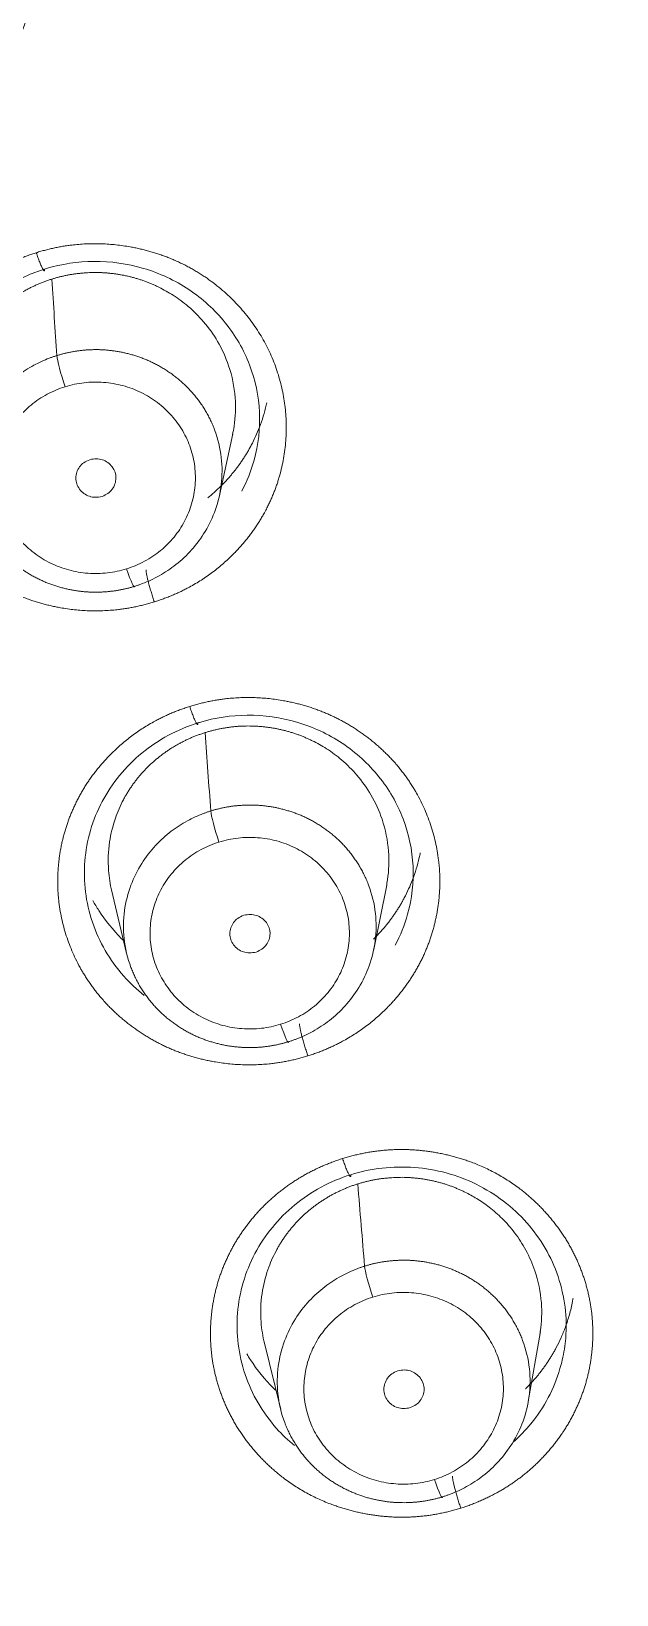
# Model space of a CAD drawing. Extents: x 19821 to 22981, y -91 to 2224.
# Drawn here: x 20754.33 to 20760.9, y 1170.03 to 1187.6 of the extents above; entities that cross this region are included whole.
import ezdxf

# ---------------------------------------------------------------- set-up
doc = ezdxf.new("R2010")
doc.units = 0
doc.header["$LTSCALE"] = 10
doc.header["$MEASUREMENT"] = 0
doc.layers.add('1', color=7, linetype='CONTINUOUS')

msp = doc.modelspace()

# ---------------------------------------------------------------- linework, layer by layer
at = {"layer": '1', "color": 7, "linetype": 'Continuous', "lineweight": 18}
for p, q in [((20756.439, 1182.384), (20756.588, 1183.077)), ((20755.226, 1177.956), (20755.397, 1177.238)), ((20758.173, 1177.286), (20758.318, 1178.009)), ((20759.908, 1172.204), (20760.044, 1172.992)), ((20756.937, 1172.892), (20757.127, 1172.115))]:
    msp.add_line(p, q, dxfattribs=at)
for centre, major_axis, ratio, start_param, end_param in [((20744.931, 1212.247), (-60.5, 0), 0.961262, 2.420581, 4.712389), ((20744.931, 1212.384), (60, 0), 0.961262, 4.72417, 7.853982), ((20744.931, 1212.384), (-59.925, 0), 0.961262, 1.570796, 4.712389), ((20754.705, 1183.69), (0.089, -0.286), 0.085201, 3.479028, 4.978562), ((20755.396, 1181.644), (-0.089, 0.286), 0.085151, 1.837102, 3.35408), ((20756.434, 1178.574), (0.089, -0.286), 0.085173, 3.487811, 4.978513), ((20757.126, 1176.527), (-0.089, 0.286), 0.085123, 1.837169, 3.362763), ((20758.162, 1173.462), (0.089, -0.286), 0.08506, 3.505416, 4.978313), ((20758.855, 1171.412), (-0.089, 0.286), 0.085011, 1.837442, 3.380105)]:
    msp.add_ellipse(centre, major_axis=major_axis, ratio=ratio, start_param=start_param, end_param=end_param, dxfattribs=at)
at = {"layer": '1', "color": 7, "linetype": 'Continuous', "lineweight": 13}
for centre, major_axis, start_param, end_param in [((20744.931, 1212.247), (-59.425, 0), 1.570796, 4.70194), ((20744.931, 1212.247), (-57.948, 0), 1.579187, 4.712389), ((20744.931, 1212.291), (57.403, 0), 4.721079, 7.853982), ((20751.79, 1188.468), (2.593, 0), 4.974188, 8.115781)]:
    msp.add_ellipse(centre, major_axis=major_axis, ratio=0.961262, start_param=start_param, end_param=end_param, dxfattribs=at)
for points, degree, knots in [([(20755.708, 1181.191), (20755.301, 1181.064), (20754.669, 1181.112), (20754.26, 1181.222), (20754.071, 1181.314), (20753.692, 1181.5), (20753.135, 1182.126), (20752.872, 1182.907), (20752.94, 1183.726), (20753.134, 1184.09), (20753.229, 1184.27), (20753.361, 1184.43), (20753.491, 1184.588), (20753.974, 1184.987), (20754.382, 1185.114)], 2, [0, 0, 0, 0.125, 0.1875, 0.25, 0.25, 0.375, 0.5, 0.625, 0.75, 0.75, 0.8125, 0.8125, 0.875, 1, 1, 1]), ([(20754.382, 1185.114), (20754.788, 1185.241), (20755.421, 1185.192), (20755.83, 1185.083), (20756.018, 1184.991), (20756.398, 1184.805), (20756.954, 1184.179), (20757.217, 1183.398), (20757.15, 1182.579), (20756.956, 1182.214), (20756.861, 1182.035), (20756.729, 1181.875), (20756.598, 1181.716), (20756.116, 1181.318), (20755.708, 1181.191)], 2, [0, 0, 0, 0.125, 0.1875, 0.25, 0.25, 0.375, 0.5, 0.625, 0.75, 0.75, 0.8125, 0.8125, 0.875, 1, 1, 1]), ([(20755.396, 1181.562), (20755.326, 1181.54), (20755.255, 1181.525), (20755.109, 1181.508), (20755.036, 1181.507), (20754.89, 1181.518), (20754.817, 1181.53), (20754.676, 1181.569), (20754.608, 1181.594), (20754.477, 1181.658), (20754.415, 1181.696), (20754.3, 1181.784), (20754.247, 1181.833), (20754.152, 1181.94), (20754.11, 1181.998), (20754.038, 1182.12), (20754.009, 1182.185), (20753.964, 1182.319), (20753.948, 1182.388), (20753.931, 1182.528), (20753.929, 1182.599), (20753.941, 1182.739), (20753.954, 1182.809), (20753.993, 1182.944), (20754.02, 1183.01), (20754.087, 1183.136), (20754.126, 1183.195), (20754.217, 1183.306), (20754.268, 1183.357), (20754.379, 1183.448), (20754.44, 1183.489), (20754.568, 1183.557), (20754.635, 1183.586), (20754.705, 1183.608)], 3, [0, 0, 0, 0, 0.0625, 0.0625, 0.125, 0.125, 0.1875, 0.1875, 0.25, 0.25, 0.3125, 0.3125, 0.375, 0.375, 0.4375, 0.4375, 0.5, 0.5, 0.5625, 0.5625, 0.625, 0.625, 0.6875, 0.6875, 0.75, 0.75, 0.8125, 0.8125, 0.875, 0.875, 0.9375, 0.9375, 1, 1, 1, 1]), ([(20754.705, 1183.608), (20754.774, 1183.629), (20754.846, 1183.644), (20754.992, 1183.661), (20755.065, 1183.662), (20755.211, 1183.651), (20755.284, 1183.639), (20755.425, 1183.601), (20755.493, 1183.575), (20755.624, 1183.511), (20755.685, 1183.473), (20755.801, 1183.386), (20755.854, 1183.337), (20755.949, 1183.23), (20755.991, 1183.172), (20756.062, 1183.049), (20756.092, 1182.984), (20756.137, 1182.85), (20756.153, 1182.781), (20756.17, 1182.641), (20756.171, 1182.57), (20756.16, 1182.43), (20756.147, 1182.36), (20756.107, 1182.225), (20756.08, 1182.159), (20756.014, 1182.034), (20755.974, 1181.974), (20755.884, 1181.863), (20755.833, 1181.812), (20755.721, 1181.721), (20755.661, 1181.681), (20755.533, 1181.612), (20755.466, 1181.583), (20755.396, 1181.562)], 3, [0, 0, 0, 0, 0.0625, 0.0625, 0.125, 0.125, 0.1875, 0.1875, 0.25, 0.25, 0.3125, 0.3125, 0.375, 0.375, 0.4375, 0.4375, 0.5, 0.5, 0.5625, 0.5625, 0.625, 0.625, 0.6875, 0.6875, 0.75, 0.75, 0.8125, 0.8125, 0.875, 0.875, 0.9375, 0.9375, 1, 1, 1, 1]), ([(20757.432, 1176.089), (20757.026, 1175.963), (20756.394, 1176.011), (20755.985, 1176.12), (20755.609, 1176.304), (20755.276, 1176.556), (20755.138, 1176.71), (20754.86, 1177.022), (20754.594, 1177.81), (20754.63, 1178.223), (20754.647, 1178.425), (20754.763, 1178.815), (20754.955, 1179.175), (20755.088, 1179.335), (20755.219, 1179.493), (20755.7, 1179.889), (20756.105, 1180.015)], 2, [0, 0, 0, 0.125, 0.1875, 0.25, 0.3125, 0.375, 0.375, 0.5, 0.625, 0.625, 0.6875, 0.75, 0.8125, 0.8125, 0.875, 1, 1, 1]), ([(20756.105, 1180.015), (20756.511, 1180.142), (20757.143, 1180.093), (20757.552, 1179.984), (20757.928, 1179.8), (20758.261, 1179.549), (20758.399, 1179.395), (20758.677, 1179.083), (20758.943, 1178.294), (20758.908, 1177.882), (20758.89, 1177.68), (20758.775, 1177.289), (20758.582, 1176.93), (20758.449, 1176.769), (20758.318, 1176.611), (20757.837, 1176.216), (20757.432, 1176.089)], 2, [0, 0, 0, 0.125, 0.1875, 0.25, 0.3125, 0.375, 0.375, 0.5, 0.625, 0.625, 0.6875, 0.75, 0.8125, 0.8125, 0.875, 1, 1, 1]), ([(20757.126, 1176.444), (20757.056, 1176.423), (20756.984, 1176.407), (20756.839, 1176.391), (20756.765, 1176.39), (20756.619, 1176.401), (20756.546, 1176.413), (20756.405, 1176.451), (20756.337, 1176.477), (20756.206, 1176.541), (20756.144, 1176.579), (20756.029, 1176.666), (20755.976, 1176.715), (20755.881, 1176.823), (20755.839, 1176.881), (20755.767, 1177.004), (20755.738, 1177.068), (20755.692, 1177.202), (20755.677, 1177.272), (20755.659, 1177.411), (20755.658, 1177.482), (20755.669, 1177.623), (20755.682, 1177.692), (20755.722, 1177.828), (20755.749, 1177.894), (20755.816, 1178.019), (20755.855, 1178.079), (20755.946, 1178.19), (20755.997, 1178.241), (20756.108, 1178.332), (20756.169, 1178.373), (20756.297, 1178.441), (20756.364, 1178.47), (20756.434, 1178.492)], 3, [0, 0, 0, 0, 0.0625, 0.0625, 0.125, 0.125, 0.1875, 0.1875, 0.25, 0.25, 0.3125, 0.3125, 0.375, 0.375, 0.4375, 0.4375, 0.5, 0.5, 0.5625, 0.5625, 0.625, 0.625, 0.6875, 0.6875, 0.75, 0.75, 0.8125, 0.8125, 0.875, 0.875, 0.9375, 0.9375, 1, 1, 1, 1]), ([(20756.434, 1178.492), (20756.504, 1178.513), (20756.575, 1178.528), (20756.721, 1178.545), (20756.795, 1178.546), (20756.941, 1178.535), (20757.013, 1178.523), (20757.154, 1178.485), (20757.223, 1178.459), (20757.353, 1178.395), (20757.415, 1178.357), (20757.53, 1178.269), (20757.584, 1178.22), (20757.679, 1178.113), (20757.721, 1178.055), (20757.792, 1177.932), (20757.822, 1177.867), (20757.867, 1177.734), (20757.883, 1177.664), (20757.9, 1177.524), (20757.902, 1177.454), (20757.89, 1177.313), (20757.877, 1177.244), (20757.837, 1177.108), (20757.811, 1177.042), (20757.744, 1176.917), (20757.704, 1176.857), (20757.614, 1176.746), (20757.563, 1176.695), (20757.451, 1176.604), (20757.391, 1176.563), (20757.263, 1176.495), (20757.195, 1176.466), (20757.126, 1176.444)], 3, [0, 0, 0, 0, 0.0625, 0.0625, 0.125, 0.125, 0.1875, 0.1875, 0.25, 0.25, 0.3125, 0.3125, 0.375, 0.375, 0.4375, 0.4375, 0.5, 0.5, 0.5625, 0.5625, 0.625, 0.625, 0.6875, 0.6875, 0.75, 0.75, 0.8125, 0.8125, 0.875, 0.875, 0.9375, 0.9375, 1, 1, 1, 1]), ([(20755.595, 1176.769), (20755.512, 1176.835), (20755.434, 1176.907), (20755.286, 1177.075), (20755.216, 1177.171), (20755.098, 1177.374), (20755.049, 1177.481), (20755.012, 1177.591)], 3, [0, 0, 0, 0, 0.308317, 0.308317, 0.654159, 0.654159, 1, 1, 1, 1]), ([(20759.15, 1171.007), (20758.738, 1170.88), (20758.325, 1170.912), (20758.115, 1170.928), (20757.701, 1171.038), (20757.135, 1171.313), (20756.853, 1171.631), (20756.57, 1171.95), (20756.439, 1172.344), (20756.31, 1172.734), (20756.346, 1173.146), (20756.382, 1173.554), (20756.576, 1173.918), (20756.672, 1174.097), (20756.935, 1174.415), (20757.095, 1174.546), (20757.408, 1174.802), (20757.822, 1174.936)], 2, [0, 0, 0, 0.125, 0.125, 0.1875, 0.25, 0.375, 0.375, 0.5, 0.5, 0.625, 0.625, 0.75, 0.75, 0.8125, 0.875, 0.875, 1, 1, 1]), ([(20757.822, 1174.936), (20758.234, 1175.062), (20758.647, 1175.031), (20758.857, 1175.015), (20759.271, 1174.905), (20759.837, 1174.63), (20760.119, 1174.312), (20760.402, 1173.993), (20760.532, 1173.599), (20760.662, 1173.209), (20760.626, 1172.797), (20760.591, 1172.389), (20760.396, 1172.025), (20760.3, 1171.846), (20760.037, 1171.528), (20759.877, 1171.397), (20759.564, 1171.141), (20759.15, 1171.007)], 2, [0, 0, 0, 0.125, 0.125, 0.1875, 0.25, 0.375, 0.375, 0.5, 0.5, 0.625, 0.625, 0.75, 0.75, 0.8125, 0.875, 0.875, 1, 1, 1]), ([(20758.855, 1171.329), (20758.785, 1171.308), (20758.713, 1171.292), (20758.567, 1171.276), (20758.494, 1171.275), (20758.347, 1171.286), (20758.275, 1171.298), (20758.134, 1171.336), (20758.065, 1171.362), (20757.934, 1171.426), (20757.872, 1171.465), (20757.757, 1171.552), (20757.704, 1171.601), (20757.609, 1171.708), (20757.566, 1171.766), (20757.495, 1171.889), (20757.465, 1171.954), (20757.42, 1172.088), (20757.404, 1172.158), (20757.387, 1172.298), (20757.385, 1172.369), (20757.397, 1172.509), (20757.41, 1172.579), (20757.45, 1172.715), (20757.477, 1172.781), (20757.543, 1172.906), (20757.583, 1172.966), (20757.674, 1173.077), (20757.725, 1173.128), (20757.836, 1173.219), (20757.897, 1173.26), (20758.025, 1173.329), (20758.092, 1173.357), (20758.162, 1173.379)], 3, [0, 0, 0, 0, 0.0625, 0.0625, 0.125, 0.125, 0.1875, 0.1875, 0.25, 0.25, 0.3125, 0.3125, 0.375, 0.375, 0.4375, 0.4375, 0.5, 0.5, 0.5625, 0.5625, 0.625, 0.625, 0.6875, 0.6875, 0.75, 0.75, 0.8125, 0.8125, 0.875, 0.875, 0.9375, 0.9375, 1, 1, 1, 1]), ([(20758.162, 1173.379), (20758.232, 1173.401), (20758.304, 1173.416), (20758.449, 1173.433), (20758.523, 1173.434), (20758.669, 1173.423), (20758.742, 1173.41), (20758.883, 1173.372), (20758.952, 1173.346), (20759.082, 1173.282), (20759.144, 1173.244), (20759.26, 1173.157), (20759.313, 1173.108), (20759.408, 1173), (20759.45, 1172.942), (20759.522, 1172.819), (20759.551, 1172.754), (20759.597, 1172.62), (20759.612, 1172.551), (20759.63, 1172.411), (20759.631, 1172.34), (20759.62, 1172.199), (20759.607, 1172.13), (20759.567, 1171.994), (20759.54, 1171.928), (20759.474, 1171.802), (20759.434, 1171.743), (20759.343, 1171.632), (20759.292, 1171.581), (20759.18, 1171.489), (20759.12, 1171.449), (20758.992, 1171.38), (20758.925, 1171.351), (20758.855, 1171.329)], 3, [0, 0, 0, 0, 0.0625, 0.0625, 0.125, 0.125, 0.1875, 0.1875, 0.25, 0.25, 0.3125, 0.3125, 0.375, 0.375, 0.4375, 0.4375, 0.5, 0.5, 0.5625, 0.5625, 0.625, 0.625, 0.6875, 0.6875, 0.75, 0.75, 0.8125, 0.8125, 0.875, 0.875, 0.9375, 0.9375, 1, 1, 1, 1]), ([(20760.29, 1172.672), (20760.283, 1172.639), (20760.274, 1172.607), (20760.232, 1172.463), (20760.188, 1172.354), (20760.078, 1172.147), (20760.013, 1172.048), (20759.877, 1171.882), (20759.81, 1171.812), (20759.737, 1171.748)], 3, [0, 0, 0, 0, 0.091797, 0.091797, 0.414456, 0.414456, 0.737114, 0.737114, 1, 1, 1, 1]), ([(20757.282, 1171.71), (20757.21, 1171.769), (20757.142, 1171.834), (20757.002, 1171.993), (20756.933, 1172.089), (20756.814, 1172.292), (20756.766, 1172.399), (20756.728, 1172.51)], 3, [0, 0, 0, 0, 0.281996, 0.281996, 0.640998, 0.640998, 1, 1, 1, 1])]:
    msp.add_open_spline(points, degree=degree, knots=knots, dxfattribs=at)
for points, weights in [([(20754.474, 1184.929), (20754.478, 1184.866), (20754.439, 1184.944), (20754.382, 1185.114)], [1.18948211223, 0.936833006897, 0.936839296081, 1.18950097978]), ([(20755.615, 1181.552), (20755.612, 1181.51), (20755.651, 1181.358), (20755.708, 1181.191)], [1.18942144063, 0.939814698895, 0.93689409778, 1.18065963729]), ([(20756.105, 1180.015), (20756.163, 1179.844), (20756.202, 1179.766), (20756.198, 1179.831)], [1.19177800672, 0.936097979504, 0.936074000008, 1.19170606823]), ([(20757.432, 1176.089), (20757.376, 1176.256), (20757.337, 1176.407), (20757.339, 1176.45)], [1.17407055559, 0.936223396046, 0.942119087401, 1.19175762966]), ([(20757.914, 1174.754), (20757.92, 1174.685), (20757.881, 1174.763), (20757.822, 1174.936)], [1.19642606065, 0.934436147618, 0.934524676355, 1.19669164686]), ([(20759.057, 1171.366), (20759.056, 1171.321), (20759.094, 1171.172), (20759.15, 1171.007)], [1.19633336205, 0.946574094032, 0.935107332605, 1.16193307777])]:
    msp.add_rational_spline(points, weights, degree=3, dxfattribs=at)
at = {"layer": '1', "color": 7, "linetype": 'Continuous', "lineweight": 18}
for points, knots in [([(20753.289, 1182.692), (20753.238, 1182.843), (20753.174, 1183.182), (20753.233, 1183.708), (20753.465, 1184.212), (20753.844, 1184.626), (20754.211, 1184.838), (20754.431, 1184.916), (20754.474, 1184.929)], [0, 0, 0, 0, 0.1717, 0.367031, 0.562229, 0.757585, 0.953438, 1, 1, 1, 1]), ([(20754.474, 1184.929), (20754.481, 1184.931), (20754.66, 1184.986), (20755.036, 1185.043), (20755.595, 1184.964), (20756.111, 1184.724), (20756.527, 1184.345), (20756.805, 1183.862), (20756.918, 1183.322), (20756.863, 1182.832), (20756.748, 1182.545), (20756.69, 1182.434)], [0, 0, 0, 0, 0.004858, 0.129817, 0.259672, 0.389999, 0.520241, 0.650503, 0.780747, 0.91103, 1, 1, 1, 1]), ([(20753.507, 1183.042), (20753.489, 1183.116), (20753.461, 1183.299), (20753.471, 1183.575), (20753.536, 1183.843), (20753.607, 1184.004), (20753.649, 1184.083), (20753.66, 1184.102), (20753.671, 1184.12), (20753.681, 1184.139), (20753.693, 1184.157), (20753.704, 1184.175), (20753.716, 1184.192), (20753.728, 1184.21), (20753.74, 1184.228), (20753.752, 1184.245), (20753.765, 1184.262), (20753.778, 1184.279), (20753.791, 1184.296), (20753.804, 1184.312), (20753.817, 1184.328), (20753.831, 1184.344), (20753.845, 1184.36), (20753.859, 1184.376), (20753.874, 1184.392), (20753.888, 1184.407), (20753.903, 1184.422), (20753.918, 1184.437), (20753.933, 1184.451), (20753.948, 1184.466), (20753.964, 1184.48), (20753.98, 1184.494), (20753.996, 1184.508), (20754.012, 1184.522), (20754.028, 1184.535), (20754.044, 1184.548), (20754.061, 1184.561), (20754.078, 1184.573), (20754.094, 1184.586), (20754.111, 1184.598), (20754.129, 1184.61), (20754.146, 1184.622), (20754.163, 1184.633), (20754.181, 1184.644), (20754.199, 1184.655), (20754.217, 1184.666), (20754.235, 1184.677), (20754.253, 1184.687), (20754.271, 1184.697), (20754.289, 1184.707), (20754.308, 1184.716), (20754.326, 1184.726), (20754.345, 1184.735), (20754.364, 1184.743), (20754.383, 1184.752), (20754.402, 1184.76), (20754.421, 1184.768), (20754.44, 1184.776), (20754.459, 1184.783), (20754.479, 1184.791), (20754.498, 1184.798), (20754.517, 1184.805), (20754.537, 1184.811), (20754.55, 1184.815), (20754.557, 1184.817)], [0, 0, 0, 0, 0.102358, 0.245415, 0.367563, 0.468764, 0.478221, 0.487668, 0.497104, 0.506529, 0.515944, 0.525349, 0.534743, 0.544127, 0.553501, 0.562864, 0.572216, 0.581558, 0.59089, 0.600211, 0.609522, 0.618823, 0.628112, 0.637392, 0.646661, 0.65592, 0.665168, 0.674405, 0.683633, 0.69285, 0.702056, 0.711252, 0.720437, 0.729612, 0.738777, 0.747931, 0.757075, 0.766208, 0.775331, 0.784443, 0.793545, 0.802636, 0.811717, 0.820788, 0.829848, 0.838897, 0.847936, 0.856965, 0.865983, 0.874991, 0.883988, 0.892975, 0.901951, 0.910917, 0.919873, 0.928817, 0.937752, 0.946676, 0.955589, 0.964492, 0.973385, 0.982267, 0.991139, 1, 1, 1, 1]), ([(20754.557, 1184.817), (20754.569, 1184.821), (20754.593, 1184.829), (20754.631, 1184.839), (20754.668, 1184.848), (20754.706, 1184.856), (20754.744, 1184.864), (20754.783, 1184.871), (20754.821, 1184.876), (20754.86, 1184.881), (20754.9, 1184.885), (20754.939, 1184.888), (20754.978, 1184.89), (20755.018, 1184.891), (20755.058, 1184.891), (20755.097, 1184.891), (20755.137, 1184.889), (20755.177, 1184.886), (20755.217, 1184.882), (20755.257, 1184.878), (20755.296, 1184.872), (20755.336, 1184.865), (20755.375, 1184.858), (20755.415, 1184.849), (20755.454, 1184.839), (20755.493, 1184.829), (20755.532, 1184.817), (20755.571, 1184.804), (20755.609, 1184.791), (20755.647, 1184.776), (20755.685, 1184.76), (20755.722, 1184.744), (20755.802, 1184.706), (20755.929, 1184.634), (20756.101, 1184.507), (20756.273, 1184.335), (20756.431, 1184.113), (20756.562, 1183.826), (20756.628, 1183.501), (20756.618, 1183.238), (20756.593, 1183.101), (20756.587, 1183.07)], [0, 0, 0, 0, 0.011754, 0.023534, 0.035339, 0.047171, 0.059029, 0.070912, 0.082821, 0.094757, 0.106718, 0.118705, 0.130718, 0.142756, 0.154821, 0.166912, 0.179028, 0.19117, 0.203338, 0.215532, 0.227752, 0.239998, 0.252269, 0.264567, 0.27689, 0.289239, 0.301614, 0.314014, 0.326441, 0.338893, 0.351371, 0.363875, 0.376405, 0.43261, 0.498322, 0.573534, 0.658235, 0.752414, 0.868532, 0.969877, 1, 1, 1, 1]), ([(20754.612, 1183.958), (20754.606, 1183.956), (20754.594, 1183.952), (20754.577, 1183.946), (20754.56, 1183.941), (20754.544, 1183.935), (20754.473, 1183.908), (20754.345, 1183.849), (20754.165, 1183.734), (20753.99, 1183.577), (20753.832, 1183.375), (20753.707, 1183.128), (20753.632, 1182.84), (20753.626, 1182.521), (20753.681, 1182.287), (20753.737, 1182.147), (20753.76, 1182.095), (20753.786, 1182.044), (20753.813, 1181.995), (20753.842, 1181.947), (20753.873, 1181.901), (20753.905, 1181.857), (20753.939, 1181.814), (20753.974, 1181.774), (20754.011, 1181.734), (20754.048, 1181.697), (20754.087, 1181.661), (20754.127, 1181.627), (20754.167, 1181.595), (20754.209, 1181.565), (20754.251, 1181.536), (20754.293, 1181.509), (20754.336, 1181.484), (20754.38, 1181.461), (20754.424, 1181.439), (20754.468, 1181.419), (20754.512, 1181.401), (20754.557, 1181.384), (20754.601, 1181.369), (20754.646, 1181.356), (20754.69, 1181.344), (20754.735, 1181.333), (20754.779, 1181.324), (20754.823, 1181.317), (20754.866, 1181.311), (20754.909, 1181.306), (20754.952, 1181.302), (20754.994, 1181.3), (20755.036, 1181.299), (20755.077, 1181.299), (20755.118, 1181.301), (20755.158, 1181.303), (20755.198, 1181.307), (20755.236, 1181.311), (20755.275, 1181.316), (20755.312, 1181.323), (20755.349, 1181.33), (20755.385, 1181.338), (20755.42, 1181.346), (20755.455, 1181.356), (20755.477, 1181.363), (20755.489, 1181.366)], [0, 0, 0, 0, 0.004262, 0.008395, 0.012399, 0.016275, 0.020023, 0.063396, 0.11187, 0.165439, 0.224102, 0.287854, 0.356693, 0.430613, 0.509612, 0.522992, 0.536251, 0.549389, 0.562406, 0.575303, 0.588079, 0.600733, 0.613267, 0.625681, 0.637973, 0.650145, 0.662195, 0.674125, 0.685934, 0.697622, 0.709189, 0.720636, 0.731961, 0.743166, 0.75425, 0.765213, 0.776055, 0.786776, 0.797376, 0.807856, 0.818215, 0.828452, 0.838569, 0.848565, 0.85844, 0.868194, 0.877828, 0.88734, 0.896732, 0.906002, 0.915152, 0.924181, 0.933089, 0.941876, 0.950542, 0.959087, 0.967512, 0.975815, 0.983998, 0.992059, 1, 1, 1, 1]), ([(20755.489, 1181.366), (20755.494, 1181.368), (20755.505, 1181.371), (20755.522, 1181.377), (20755.538, 1181.383), (20755.555, 1181.389), (20755.632, 1181.417), (20755.77, 1181.482), (20755.959, 1181.608), (20756.136, 1181.774), (20756.289, 1181.982), (20756.406, 1182.23), (20756.471, 1182.512), (20756.472, 1182.818), (20756.418, 1183.042), (20756.364, 1183.177), (20756.341, 1183.229), (20756.315, 1183.28), (20756.288, 1183.329), (20756.259, 1183.376), (20756.228, 1183.422), (20756.196, 1183.466), (20756.162, 1183.509), (20756.127, 1183.55), (20756.09, 1183.589), (20756.053, 1183.627), (20756.014, 1183.662), (20755.975, 1183.696), (20755.934, 1183.728), (20755.893, 1183.759), (20755.851, 1183.787), (20755.808, 1183.814), (20755.765, 1183.839), (20755.722, 1183.863), (20755.678, 1183.884), (20755.634, 1183.904), (20755.589, 1183.923), (20755.545, 1183.939), (20755.5, 1183.955), (20755.456, 1183.968), (20755.411, 1183.98), (20755.367, 1183.99), (20755.323, 1183.999), (20755.279, 1184.007), (20755.236, 1184.013), (20755.193, 1184.018), (20755.15, 1184.022), (20755.107, 1184.024), (20755.066, 1184.025), (20755.024, 1184.025), (20754.984, 1184.023), (20754.943, 1184.021), (20754.904, 1184.017), (20754.865, 1184.013), (20754.827, 1184.008), (20754.789, 1184.001), (20754.752, 1183.994), (20754.716, 1183.986), (20754.681, 1183.978), (20754.646, 1183.968), (20754.623, 1183.961), (20754.612, 1183.958)], [0, 0, 0, 0, 0.003868, 0.007805, 0.01181, 0.015885, 0.020029, 0.067464, 0.118836, 0.174144, 0.233384, 0.296555, 0.363653, 0.434676, 0.50962, 0.522978, 0.536216, 0.549334, 0.562332, 0.575211, 0.587969, 0.600607, 0.613126, 0.625525, 0.637803, 0.649962, 0.662001, 0.67392, 0.68572, 0.697399, 0.708958, 0.720398, 0.731718, 0.742917, 0.753997, 0.764957, 0.775797, 0.786518, 0.797118, 0.807598, 0.817959, 0.8282, 0.838321, 0.848322, 0.858203, 0.867964, 0.877605, 0.887127, 0.896529, 0.905811, 0.914972, 0.924015, 0.932937, 0.941739, 0.950422, 0.958984, 0.967427, 0.97575, 0.983953, 0.992037, 1, 1, 1, 1]), ([(20756.308, 1182.358), (20756.313, 1182.363), (20756.33, 1182.377), (20756.358, 1182.4), (20756.391, 1182.429), (20756.423, 1182.459), (20756.454, 1182.489), (20756.485, 1182.521), (20756.515, 1182.552), (20756.545, 1182.585), (20756.573, 1182.619), (20756.601, 1182.653), (20756.629, 1182.688), (20756.655, 1182.723), (20756.681, 1182.759), (20756.706, 1182.796), (20756.73, 1182.834), (20756.753, 1182.872), (20756.775, 1182.91), (20756.825, 1183.002), (20756.898, 1183.163), (20756.948, 1183.325), (20756.969, 1183.419), (20756.971, 1183.427)], [0, 0, 0, 0, 0.01678, 0.050431, 0.084164, 0.117978, 0.151874, 0.185852, 0.219912, 0.254053, 0.288277, 0.322582, 0.356969, 0.391439, 0.42599, 0.460623, 0.495338, 0.530135, 0.565014, 0.599975, 0.774449, 0.979074, 1, 1, 1, 1]), ([(20755.012, 1177.591), (20754.975, 1177.702), (20754.949, 1177.816), (20754.92, 1178.047), (20754.918, 1178.164), (20754.937, 1178.396), (20754.958, 1178.511), (20755.023, 1178.735), (20755.068, 1178.844), (20755.177, 1179.051), (20755.243, 1179.149), (20755.393, 1179.332), (20755.477, 1179.416), (20755.661, 1179.567), (20755.76, 1179.634), (20755.971, 1179.748), (20756.083, 1179.795), (20756.198, 1179.831)], [0, 0, 0, 0, 0.125, 0.125, 0.25, 0.25, 0.375, 0.375, 0.5, 0.5, 0.625, 0.625, 0.75, 0.75, 0.875, 0.875, 1, 1, 1, 1]), ([(20756.198, 1179.831), (20756.204, 1179.833), (20756.383, 1179.888), (20756.758, 1179.944), (20757.317, 1179.866), (20757.834, 1179.626), (20758.251, 1179.247), (20758.529, 1178.764), (20758.643, 1178.223), (20758.588, 1177.732), (20758.473, 1177.444), (20758.414, 1177.333)], [0, 0, 0, 0, 0.004542, 0.129303, 0.259165, 0.389541, 0.519835, 0.650156, 0.780459, 0.910795, 1, 1, 1, 1]), ([(20755.23, 1177.941), (20755.211, 1178.017), (20755.183, 1178.201), (20755.193, 1178.479), (20755.258, 1178.746), (20755.329, 1178.907), (20755.371, 1178.987), (20755.382, 1179.006), (20755.393, 1179.024), (20755.403, 1179.043), (20755.415, 1179.061), (20755.426, 1179.079), (20755.438, 1179.097), (20755.45, 1179.114), (20755.462, 1179.132), (20755.474, 1179.149), (20755.487, 1179.166), (20755.5, 1179.183), (20755.513, 1179.2), (20755.526, 1179.216), (20755.539, 1179.232), (20755.553, 1179.249), (20755.567, 1179.265), (20755.581, 1179.28), (20755.596, 1179.296), (20755.61, 1179.311), (20755.625, 1179.326), (20755.64, 1179.341), (20755.655, 1179.356), (20755.67, 1179.37), (20755.686, 1179.384), (20755.702, 1179.398), (20755.718, 1179.412), (20755.734, 1179.426), (20755.75, 1179.439), (20755.766, 1179.452), (20755.783, 1179.465), (20755.8, 1179.478), (20755.817, 1179.49), (20755.834, 1179.502), (20755.851, 1179.514), (20755.868, 1179.526), (20755.886, 1179.538), (20755.903, 1179.549), (20755.921, 1179.56), (20755.939, 1179.57), (20755.957, 1179.581), (20755.975, 1179.591), (20755.993, 1179.601), (20756.012, 1179.611), (20756.03, 1179.621), (20756.049, 1179.63), (20756.067, 1179.639), (20756.086, 1179.648), (20756.105, 1179.656), (20756.124, 1179.665), (20756.143, 1179.673), (20756.162, 1179.68), (20756.182, 1179.688), (20756.201, 1179.695), (20756.22, 1179.702), (20756.24, 1179.709), (20756.259, 1179.715), (20756.272, 1179.72), (20756.279, 1179.722)], [0, 0, 0, 0, 0.10414, 0.246931, 0.368848, 0.46985, 0.479287, 0.488714, 0.49813, 0.507536, 0.516932, 0.526317, 0.535692, 0.545057, 0.554411, 0.563754, 0.573088, 0.582411, 0.591723, 0.601025, 0.610317, 0.619598, 0.628869, 0.638129, 0.64738, 0.656619, 0.665848, 0.675067, 0.684276, 0.693474, 0.702661, 0.711839, 0.721005, 0.730162, 0.739308, 0.748443, 0.757568, 0.766683, 0.775787, 0.784881, 0.793964, 0.803037, 0.8121, 0.821152, 0.830193, 0.839225, 0.848245, 0.857256, 0.866255, 0.875245, 0.884224, 0.893192, 0.902151, 0.911098, 0.920035, 0.928962, 0.937879, 0.946784, 0.95568, 0.964565, 0.973439, 0.982303, 0.991157, 1, 1, 1, 1]), ([(20756.279, 1179.722), (20756.291, 1179.725), (20756.316, 1179.733), (20756.353, 1179.743), (20756.391, 1179.752), (20756.429, 1179.761), (20756.467, 1179.768), (20756.505, 1179.775), (20756.544, 1179.781), (20756.583, 1179.786), (20756.622, 1179.79), (20756.661, 1179.793), (20756.701, 1179.795), (20756.74, 1179.796), (20756.78, 1179.796), (20756.82, 1179.795), (20756.86, 1179.793), (20756.9, 1179.791), (20756.939, 1179.787), (20756.979, 1179.782), (20757.019, 1179.776), (20757.059, 1179.77), (20757.098, 1179.762), (20757.138, 1179.753), (20757.177, 1179.744), (20757.216, 1179.733), (20757.255, 1179.721), (20757.294, 1179.709), (20757.332, 1179.695), (20757.37, 1179.68), (20757.408, 1179.665), (20757.445, 1179.648), (20757.525, 1179.61), (20757.652, 1179.539), (20757.824, 1179.411), (20757.996, 1179.239), (20758.155, 1179.017), (20758.285, 1178.73), (20758.351, 1178.404), (20758.342, 1178.149), (20758.319, 1178.019), (20758.315, 1177.995)], [0, 0, 0, 0, 0.011834, 0.023695, 0.035581, 0.047494, 0.059432, 0.071397, 0.083388, 0.095405, 0.107448, 0.119517, 0.131612, 0.143733, 0.15588, 0.168053, 0.180252, 0.192478, 0.204729, 0.217006, 0.22931, 0.241639, 0.253994, 0.266375, 0.278783, 0.291216, 0.303675, 0.31616, 0.328671, 0.341208, 0.353771, 0.36636, 0.378975, 0.435567, 0.501738, 0.577478, 0.662774, 0.757611, 0.874532, 0.976576, 1, 1, 1, 1]), ([(20756.341, 1178.841), (20756.336, 1178.839), (20756.324, 1178.836), (20756.307, 1178.83), (20756.29, 1178.824), (20756.274, 1178.818), (20756.202, 1178.791), (20756.071, 1178.731), (20755.888, 1178.613), (20755.712, 1178.453), (20755.555, 1178.25), (20755.433, 1178.003), (20755.36, 1177.716), (20755.355, 1177.4), (20755.41, 1177.169), (20755.466, 1177.03), (20755.489, 1176.978), (20755.515, 1176.927), (20755.542, 1176.878), (20755.571, 1176.83), (20755.602, 1176.785), (20755.634, 1176.74), (20755.668, 1176.698), (20755.703, 1176.657), (20755.74, 1176.617), (20755.778, 1176.58), (20755.816, 1176.544), (20755.856, 1176.51), (20755.897, 1176.478), (20755.938, 1176.448), (20755.98, 1176.419), (20756.023, 1176.392), (20756.066, 1176.367), (20756.109, 1176.344), (20756.153, 1176.322), (20756.197, 1176.302), (20756.242, 1176.284), (20756.286, 1176.267), (20756.331, 1176.252), (20756.375, 1176.239), (20756.42, 1176.227), (20756.464, 1176.216), (20756.508, 1176.207), (20756.552, 1176.2), (20756.596, 1176.194), (20756.639, 1176.189), (20756.681, 1176.186), (20756.724, 1176.183), (20756.766, 1176.182), (20756.807, 1176.183), (20756.848, 1176.184), (20756.888, 1176.186), (20756.927, 1176.19), (20756.966, 1176.194), (20757.004, 1176.2), (20757.042, 1176.206), (20757.079, 1176.213), (20757.115, 1176.221), (20757.15, 1176.23), (20757.185, 1176.239), (20757.207, 1176.246), (20757.218, 1176.249)], [0, 0, 0, 0, 0.004118, 0.008173, 0.012166, 0.016096, 0.019964, 0.064383, 0.113604, 0.167623, 0.226438, 0.290046, 0.358445, 0.431632, 0.509603, 0.522984, 0.536245, 0.549384, 0.562403, 0.575301, 0.588078, 0.600734, 0.613269, 0.625684, 0.637977, 0.65015, 0.662202, 0.674132, 0.685942, 0.697631, 0.709199, 0.720647, 0.731973, 0.743178, 0.754263, 0.765226, 0.776069, 0.78679, 0.797391, 0.807871, 0.818229, 0.828467, 0.838584, 0.84858, 0.858455, 0.868209, 0.877841, 0.887353, 0.896744, 0.906015, 0.915164, 0.924192, 0.933099, 0.941885, 0.95055, 0.959094, 0.967517, 0.975819, 0.984001, 0.992061, 1, 1, 1, 1]), ([(20757.218, 1176.249), (20757.224, 1176.251), (20757.235, 1176.255), (20757.252, 1176.26), (20757.268, 1176.266), (20757.285, 1176.272), (20757.361, 1176.3), (20757.496, 1176.363), (20757.683, 1176.486), (20757.86, 1176.65), (20758.014, 1176.857), (20758.133, 1177.104), (20758.201, 1177.388), (20758.203, 1177.698), (20758.149, 1177.924), (20758.094, 1178.06), (20758.071, 1178.112), (20758.045, 1178.163), (20758.018, 1178.212), (20757.989, 1178.259), (20757.958, 1178.305), (20757.926, 1178.35), (20757.892, 1178.392), (20757.857, 1178.433), (20757.821, 1178.472), (20757.783, 1178.51), (20757.744, 1178.545), (20757.705, 1178.579), (20757.664, 1178.611), (20757.623, 1178.642), (20757.581, 1178.671), (20757.538, 1178.697), (20757.495, 1178.723), (20757.452, 1178.746), (20757.408, 1178.768), (20757.364, 1178.788), (20757.319, 1178.806), (20757.275, 1178.823), (20757.23, 1178.838), (20757.186, 1178.851), (20757.141, 1178.863), (20757.097, 1178.874), (20757.053, 1178.883), (20757.009, 1178.89), (20756.966, 1178.896), (20756.922, 1178.901), (20756.88, 1178.905), (20756.837, 1178.907), (20756.795, 1178.908), (20756.754, 1178.908), (20756.713, 1178.906), (20756.673, 1178.904), (20756.633, 1178.901), (20756.594, 1178.896), (20756.556, 1178.891), (20756.519, 1178.885), (20756.482, 1178.877), (20756.446, 1178.869), (20756.41, 1178.861), (20756.375, 1178.851), (20756.353, 1178.844), (20756.341, 1178.841)], [0, 0, 0, 0, 0.00393, 0.007893, 0.011888, 0.015916, 0.019977, 0.066372, 0.117003, 0.171868, 0.230964, 0.294287, 0.361835, 0.433603, 0.509587, 0.522943, 0.53618, 0.549297, 0.562294, 0.575171, 0.587928, 0.600566, 0.613084, 0.625482, 0.63776, 0.649918, 0.661956, 0.673875, 0.685674, 0.697353, 0.708912, 0.720352, 0.731671, 0.742871, 0.753951, 0.764911, 0.775752, 0.786473, 0.797074, 0.807555, 0.817916, 0.828158, 0.83828, 0.848282, 0.858164, 0.867927, 0.87757, 0.887093, 0.896497, 0.90578, 0.914944, 0.923989, 0.932913, 0.941718, 0.950403, 0.958969, 0.967414, 0.97574, 0.983947, 0.992033, 1, 1, 1, 1]), ([(20758.17, 1177.401), (20758.171, 1177.402), (20758.183, 1177.413), (20758.204, 1177.435), (20758.235, 1177.467), (20758.264, 1177.5), (20758.293, 1177.533), (20758.321, 1177.567), (20758.348, 1177.602), (20758.374, 1177.638), (20758.4, 1177.674), (20758.425, 1177.711), (20758.449, 1177.748), (20758.472, 1177.786), (20758.494, 1177.825), (20758.544, 1177.917), (20758.618, 1178.078), (20758.67, 1178.249), (20758.692, 1178.352), (20758.695, 1178.369)], [0, 0, 0, 0, 0.003918, 0.042842, 0.081858, 0.120966, 0.160165, 0.199455, 0.238837, 0.278311, 0.317877, 0.357534, 0.397283, 0.437123, 0.477056, 0.51708, 0.717466, 0.952205, 1, 1, 1, 1]), ([(20755.017, 1177.835), (20755.038, 1177.797), (20755.13, 1177.643), (20755.249, 1177.497), (20755.352, 1177.395), (20755.358, 1177.39)], [0, 0, 0, 0, 0.231499, 0.957632, 1, 1, 1, 1]), ([(20756.728, 1172.51), (20756.691, 1172.621), (20756.665, 1172.736), (20756.636, 1172.967), (20756.633, 1173.084), (20756.652, 1173.316), (20756.674, 1173.432), (20756.739, 1173.656), (20756.783, 1173.765), (20756.893, 1173.973), (20756.959, 1174.071), (20757.108, 1174.254), (20757.193, 1174.339), (20757.377, 1174.49), (20757.476, 1174.557), (20757.687, 1174.671), (20757.799, 1174.718), (20757.914, 1174.754)], [0, 0, 0, 0, 0.125, 0.125, 0.25, 0.25, 0.375, 0.375, 0.5, 0.5, 0.625, 0.625, 0.75, 0.75, 0.875, 0.875, 1, 1, 1, 1]), ([(20757.914, 1174.754), (20758.029, 1174.79), (20758.148, 1174.815), (20758.388, 1174.842), (20758.51, 1174.844), (20758.751, 1174.826), (20758.871, 1174.805), (20759.104, 1174.742), (20759.217, 1174.699), (20759.433, 1174.593), (20759.535, 1174.53), (20759.725, 1174.385), (20759.813, 1174.304), (20759.97, 1174.126), (20760.04, 1174.03), (20760.158, 1173.827), (20760.206, 1173.72), (20760.281, 1173.498), (20760.307, 1173.383), (20760.336, 1173.152), (20760.338, 1173.035), (20760.322, 1172.836), (20760.309, 1172.753), (20760.29, 1172.672)], [0, 0, 0, 0, 0.093323, 0.093323, 0.186646, 0.186646, 0.279968, 0.279968, 0.373291, 0.373291, 0.466614, 0.466614, 0.559937, 0.559937, 0.653259, 0.653259, 0.746582, 0.746582, 0.839905, 0.839905, 0.933228, 0.933228, 1, 1, 1, 1]), ([(20757.993, 1174.65), (20758.005, 1174.654), (20758.03, 1174.662), (20758.067, 1174.672), (20758.105, 1174.681), (20758.143, 1174.69), (20758.181, 1174.697), (20758.22, 1174.704), (20758.258, 1174.71), (20758.297, 1174.714), (20758.337, 1174.718), (20758.376, 1174.721), (20758.415, 1174.723), (20758.455, 1174.724), (20758.495, 1174.725), (20758.535, 1174.724), (20758.574, 1174.722), (20758.614, 1174.719), (20758.654, 1174.715), (20758.694, 1174.711), (20758.734, 1174.705), (20758.774, 1174.698), (20758.813, 1174.691), (20758.853, 1174.682), (20758.892, 1174.672), (20758.931, 1174.662), (20758.97, 1174.65), (20759.009, 1174.637), (20759.047, 1174.624), (20759.085, 1174.609), (20759.123, 1174.593), (20759.16, 1174.577), (20759.23, 1174.543), (20759.337, 1174.485), (20759.478, 1174.387), (20759.623, 1174.26), (20759.764, 1174.1), (20759.89, 1173.903), (20760.004, 1173.641), (20760.068, 1173.331), (20760.059, 1173.088), (20760.04, 1172.971), (20760.038, 1172.96)], [0, 0, 0, 0, 0.011978, 0.023983, 0.036014, 0.048072, 0.060156, 0.072267, 0.084404, 0.096567, 0.108757, 0.120973, 0.133216, 0.145486, 0.157781, 0.170103, 0.182452, 0.194826, 0.207227, 0.219655, 0.232109, 0.244589, 0.257096, 0.269628, 0.282188, 0.294773, 0.307385, 0.320023, 0.332687, 0.345378, 0.358094, 0.370837, 0.383607, 0.430695, 0.484535, 0.545119, 0.612438, 0.686483, 0.767243, 0.885639, 0.988973, 1, 1, 1, 1]), ([(20756.945, 1172.859), (20756.926, 1172.938), (20756.896, 1173.125), (20756.906, 1173.406), (20756.972, 1173.674), (20757.042, 1173.835), (20757.085, 1173.915), (20757.095, 1173.934), (20757.106, 1173.952), (20757.117, 1173.971), (20757.128, 1173.989), (20757.14, 1174.007), (20757.151, 1174.025), (20757.163, 1174.042), (20757.175, 1174.06), (20757.188, 1174.077), (20757.2, 1174.094), (20757.213, 1174.111), (20757.226, 1174.128), (20757.24, 1174.144), (20757.253, 1174.161), (20757.267, 1174.177), (20757.281, 1174.193), (20757.295, 1174.208), (20757.309, 1174.224), (20757.324, 1174.239), (20757.339, 1174.254), (20757.354, 1174.269), (20757.369, 1174.284), (20757.384, 1174.298), (20757.4, 1174.313), (20757.415, 1174.327), (20757.431, 1174.341), (20757.447, 1174.354), (20757.464, 1174.367), (20757.48, 1174.381), (20757.497, 1174.393), (20757.513, 1174.406), (20757.53, 1174.419), (20757.547, 1174.431), (20757.565, 1174.443), (20757.582, 1174.454), (20757.599, 1174.466), (20757.617, 1174.477), (20757.635, 1174.488), (20757.653, 1174.499), (20757.671, 1174.51), (20757.689, 1174.52), (20757.707, 1174.53), (20757.726, 1174.54), (20757.744, 1174.549), (20757.763, 1174.558), (20757.781, 1174.567), (20757.8, 1174.576), (20757.819, 1174.585), (20757.838, 1174.593), (20757.857, 1174.601), (20757.876, 1174.609), (20757.896, 1174.616), (20757.915, 1174.624), (20757.934, 1174.631), (20757.954, 1174.638), (20757.973, 1174.644), (20757.987, 1174.648), (20757.993, 1174.65)], [0, 0, 0, 0, 0.107453, 0.249777, 0.371289, 0.471934, 0.481335, 0.490724, 0.500104, 0.509473, 0.518832, 0.528181, 0.537519, 0.546847, 0.556164, 0.565471, 0.574768, 0.584054, 0.59333, 0.602596, 0.611851, 0.621096, 0.630331, 0.639555, 0.648769, 0.657973, 0.667166, 0.676349, 0.685521, 0.694683, 0.703835, 0.712976, 0.722107, 0.731227, 0.740337, 0.749437, 0.758526, 0.767605, 0.776673, 0.785731, 0.794779, 0.803816, 0.812843, 0.82186, 0.830866, 0.839861, 0.848847, 0.857821, 0.866786, 0.87574, 0.884683, 0.893616, 0.902539, 0.911451, 0.920353, 0.929244, 0.938125, 0.946996, 0.955856, 0.964706, 0.973545, 0.982374, 0.991192, 1, 1, 1, 1]), ([(20745.644, 1154.097), (20747.756, 1154.121), (20749.867, 1154.251), (20754.063, 1154.724), (20756.148, 1155.065), (20760.27, 1155.957), (20762.306, 1156.506), (20766.308, 1157.807), (20768.274, 1158.558), (20772.113, 1160.254), (20773.986, 1161.199), (20777.619, 1163.271), (20779.379, 1164.399), (20782.767, 1166.825), (20784.395, 1168.123), (20787.501, 1170.877), (20788.978, 1172.332), (20790.373, 1173.857)], [0, 0, 0, 0, 0.125, 0.125, 0.25, 0.25, 0.375, 0.375, 0.5, 0.5, 0.625, 0.625, 0.75, 0.75, 0.875, 0.875, 1, 1, 1, 1]), ([(20758.07, 1173.727), (20758.064, 1173.725), (20758.053, 1173.721), (20758.036, 1173.716), (20758.019, 1173.71), (20758.003, 1173.704), (20757.93, 1173.677), (20757.798, 1173.616), (20757.614, 1173.496), (20757.437, 1173.336), (20757.281, 1173.132), (20757.159, 1172.884), (20757.088, 1172.599), (20757.083, 1172.285), (20757.138, 1172.054), (20757.193, 1171.916), (20757.217, 1171.864), (20757.242, 1171.813), (20757.27, 1171.764), (20757.299, 1171.716), (20757.33, 1171.671), (20757.362, 1171.626), (20757.396, 1171.584), (20757.431, 1171.543), (20757.468, 1171.503), (20757.506, 1171.466), (20757.544, 1171.43), (20757.584, 1171.396), (20757.625, 1171.364), (20757.666, 1171.334), (20757.708, 1171.305), (20757.751, 1171.278), (20757.794, 1171.253), (20757.838, 1171.23), (20757.882, 1171.208), (20757.926, 1171.188), (20757.97, 1171.17), (20758.015, 1171.153), (20758.059, 1171.138), (20758.104, 1171.125), (20758.148, 1171.113), (20758.193, 1171.103), (20758.237, 1171.094), (20758.281, 1171.086), (20758.324, 1171.08), (20758.368, 1171.075), (20758.41, 1171.072), (20758.453, 1171.07), (20758.495, 1171.069), (20758.536, 1171.069), (20758.577, 1171.07), (20758.617, 1171.073), (20758.656, 1171.076), (20758.695, 1171.081), (20758.733, 1171.086), (20758.771, 1171.092), (20758.808, 1171.099), (20758.844, 1171.107), (20758.879, 1171.116), (20758.914, 1171.125), (20758.936, 1171.132), (20758.947, 1171.136)], [0, 0, 0, 0, 0.004015, 0.007996, 0.011942, 0.015855, 0.019734, 0.064711, 0.114332, 0.168596, 0.227502, 0.291048, 0.359234, 0.432056, 0.509512, 0.522903, 0.536174, 0.549323, 0.562352, 0.575259, 0.588045, 0.600709, 0.613253, 0.625675, 0.637976, 0.650156, 0.662214, 0.674151, 0.685967, 0.697662, 0.709235, 0.720687, 0.732018, 0.743227, 0.754315, 0.765282, 0.776127, 0.786851, 0.797454, 0.807935, 0.818295, 0.828533, 0.83865, 0.848646, 0.85852, 0.868273, 0.877905, 0.887415, 0.896804, 0.906071, 0.915217, 0.924242, 0.933145, 0.941927, 0.950587, 0.959126, 0.967544, 0.97584, 0.984015, 0.992068, 1, 1, 1, 1]), ([(20758.947, 1171.136), (20758.953, 1171.137), (20758.964, 1171.141), (20758.981, 1171.146), (20758.997, 1171.152), (20759.014, 1171.158), (20759.088, 1171.186), (20759.223, 1171.248), (20759.409, 1171.37), (20759.585, 1171.533), (20759.741, 1171.738), (20759.861, 1171.986), (20759.93, 1172.27), (20759.933, 1172.581), (20759.879, 1172.809), (20759.824, 1172.946), (20759.8, 1172.998), (20759.775, 1173.049), (20759.748, 1173.098), (20759.719, 1173.145), (20759.688, 1173.191), (20759.656, 1173.235), (20759.622, 1173.278), (20759.587, 1173.319), (20759.55, 1173.358), (20759.513, 1173.395), (20759.474, 1173.431), (20759.434, 1173.465), (20759.394, 1173.497), (20759.352, 1173.528), (20759.31, 1173.556), (20759.268, 1173.583), (20759.225, 1173.608), (20759.181, 1173.632), (20759.137, 1173.653), (20759.093, 1173.673), (20759.049, 1173.692), (20759.004, 1173.708), (20758.96, 1173.724), (20758.915, 1173.737), (20758.87, 1173.749), (20758.826, 1173.759), (20758.782, 1173.768), (20758.738, 1173.776), (20758.695, 1173.782), (20758.651, 1173.787), (20758.608, 1173.79), (20758.566, 1173.793), (20758.524, 1173.794), (20758.483, 1173.794), (20758.442, 1173.792), (20758.402, 1173.79), (20758.362, 1173.786), (20758.323, 1173.782), (20758.285, 1173.777), (20758.247, 1173.77), (20758.21, 1173.763), (20758.174, 1173.755), (20758.138, 1173.747), (20758.104, 1173.737), (20758.081, 1173.73), (20758.07, 1173.727)], [0, 0, 0, 0, 0.003927, 0.007866, 0.011819, 0.015784, 0.019761, 0.065641, 0.115908, 0.170561, 0.229595, 0.293007, 0.360793, 0.432948, 0.509466, 0.522824, 0.536063, 0.549181, 0.56218, 0.575058, 0.587817, 0.600456, 0.612976, 0.625375, 0.637655, 0.649815, 0.661855, 0.673775, 0.685576, 0.697257, 0.708818, 0.720259, 0.73158, 0.742782, 0.753864, 0.764826, 0.775669, 0.786392, 0.796995, 0.807479, 0.817843, 0.828087, 0.838211, 0.848216, 0.858102, 0.867867, 0.877513, 0.887039, 0.896446, 0.905733, 0.914901, 0.923949, 0.932877, 0.941686, 0.950375, 0.958945, 0.967395, 0.975726, 0.983937, 0.992028, 1, 1, 1, 1]), ([(20759.878, 1172.348), (20759.879, 1172.349), (20759.891, 1172.361), (20759.912, 1172.383), (20759.942, 1172.415), (20759.972, 1172.448), (20760.001, 1172.481), (20760.029, 1172.515), (20760.056, 1172.55), (20760.082, 1172.586), (20760.108, 1172.622), (20760.133, 1172.659), (20760.157, 1172.697), (20760.18, 1172.735), (20760.202, 1172.773), (20760.236, 1172.835), (20760.279, 1172.924), (20760.329, 1173.046), (20760.373, 1173.182), (20760.399, 1173.291), (20760.41, 1173.355), (20760.413, 1173.367)], [0, 0, 0, 0, 0.003881, 0.041122, 0.078451, 0.115866, 0.153369, 0.190958, 0.228636, 0.2664, 0.304252, 0.342191, 0.380218, 0.418333, 0.456536, 0.494826, 0.597589, 0.710475, 0.83349, 0.96664, 1, 1, 1, 1]), ([(20756.747, 1172.74), (20756.76, 1172.718), (20756.846, 1172.58), (20756.955, 1172.444), (20757.061, 1172.341), (20757.069, 1172.333)], [0, 0, 0, 0, 0.15051, 0.937133, 1, 1, 1, 1])]:
    msp.add_open_spline(points, degree=3, knots=knots, dxfattribs=at)
at = {"layer": '1', "color": 7, "linetype": 'Continuous', "lineweight": 13}
for points in [[(20754.612, 1183.958), (20754.603, 1184.101), (20754.584, 1184.388), (20754.566, 1184.674), (20754.557, 1184.817)], [(20756.341, 1178.841), (20756.331, 1178.988), (20756.31, 1179.281), (20756.289, 1179.575), (20756.279, 1179.722)], [(20758.07, 1173.727), (20758.057, 1173.881), (20758.031, 1174.189), (20758.006, 1174.496), (20757.993, 1174.65)]]:
    msp.add_open_spline(points, degree=3, dxfattribs=at)
at = {"layer": '1', "color": 7, "linetype": 'Continuous', "lineweight": 18}
for points in [[(20755.121, 1182.376), (20755.171, 1182.395), (20755.246, 1182.446), (20755.291, 1182.584), (20755.248, 1182.714), (20755.127, 1182.802), (20755.034, 1182.801), (20754.982, 1182.788)], [(20754.982, 1182.788), (20754.932, 1182.769), (20754.856, 1182.718), (20754.811, 1182.58), (20754.855, 1182.45), (20754.975, 1182.362), (20755.068, 1182.363), (20755.121, 1182.376)], [(20756.712, 1177.669), (20756.662, 1177.649), (20756.587, 1177.598), (20756.541, 1177.46), (20756.585, 1177.33), (20756.706, 1177.243), (20756.799, 1177.244), (20756.851, 1177.256)], [(20756.851, 1177.256), (20756.901, 1177.275), (20756.977, 1177.327), (20757.022, 1177.465), (20756.979, 1177.595), (20756.858, 1177.682), (20756.765, 1177.681), (20756.712, 1177.669)], [(20758.442, 1172.55), (20758.392, 1172.531), (20758.317, 1172.479), (20758.271, 1172.341), (20758.315, 1172.211), (20758.436, 1172.123), (20758.529, 1172.124), (20758.582, 1172.137)], [(20758.582, 1172.137), (20758.632, 1172.156), (20758.707, 1172.207), (20758.753, 1172.345), (20758.709, 1172.476), (20758.588, 1172.564), (20758.495, 1172.563), (20758.442, 1172.55)]]:
    msp.add_open_spline(points, degree=3, dxfattribs=at)

doc.saveas('drawing.dxf')
